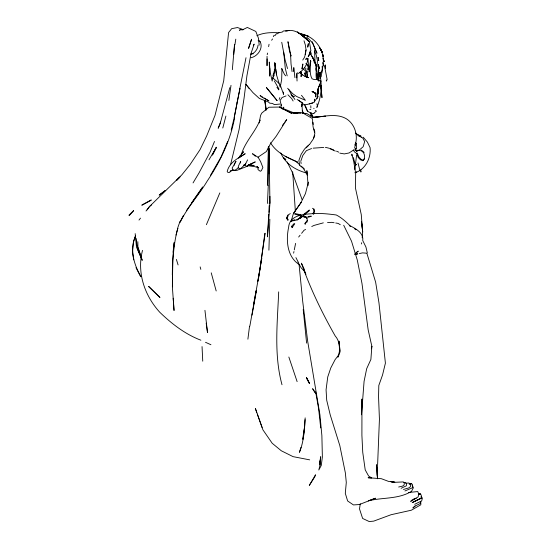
<?xml version="1.0" encoding="UTF-8"?>
<svg xmlns="http://www.w3.org/2000/svg" width="549" height="549" viewBox="0 0 549 549"><rect width="100%" height="100%" fill="white"/><g stroke="black" fill="none" stroke-linecap="round" stroke-linejoin="round"><path stroke-width="0.82" d="M172.606 286.804C172.448 267.095 172.544 247.139 177.883 228.007L176.003 235.054M269.024 173.786L269.072 156.033M269.085 152.649L268.88 146.727M269.044 173.443L269.12 148.662L269.936 203.212L267.473 236.852L268.722 214.055M351.882 155.751L351.882 154.173L353.776 161.825L355.67 173.422L355.478 188.19L361.249 214.487L362.69 231.918L362.196 237.834M267.075 58.894L267.04 65.702L267.034 56.341M305.381 76.675L307.097 77.004C307.763 73.751 306.356 70.402 304.757 67.609M172.324 274.939L172.523 260.85L172.386 287.065L174.047 310.514L173.21 298.244M296.783 77.848L296.844 73.456L297.043 81.019M326.36 80.037L326.346 81.128L327.142 79.564L324.782 67.28L322.544 62.675M305.711 76.421L305.306 70.739L303.329 69.105M269.799 68.378L269.628 76.091L269.298 62.044L270.273 72.715L272.174 81.094L274.637 69.723L275.159 63.464M268.907 250.166L269.847 219.25M361.51 413.946L361.956 399.041L361.901 435.336L362.752 452.417L365.209 469.862L368.578 475.969L371.762 478.007L368.091 477.726L381.349 478.694L388.555 481.404L395.603 482.269L403.391 481.919L404.332 483.285L404.133 484.925L402.643 486.098L398.67 487.018M293.64 71.514L293.79 67.596L294.93 77.69M339.207 353.57C339.769 347.455 339.605 340.744 335.213 335.974C321.982 312.669 310.247 288.513 301.428 263.177L304.496 269.779M267.452 203.453L268.262 185.576M355.766 148.251L355.683 150.055L356.177 150.282L354.805 147.873M318.022 88.842L318.015 93.577L317.253 97.022M268.818 212.367L269.188 205.614M269.278 203.926L269.696 196.329M278.686 291.869C277.437 322.778 273.779 354.476 282.001 384.746M301.312 72.887L301.078 76.702L301.559 72.797M305.052 419.656C304.386 430.629 303.666 441.931 299.521 452.232M305.169 417.871L304.517 428.556L302.979 439.248M172.537 261.159L174.143 242.596L173.059 252.245M420.87 501.587L420.28 503.522L415.367 505.89L412.882 507.962L415.071 505.958M318.475 87.119L318.043 93.961L317.693 91.182M318.852 81.128L318.434 64.686L319.305 68.447M355.725 144.126L355.793 143.001L356.452 143.44L356.486 148.724M258.071 45.121C257.804 49.232 254.729 53.205 250.824 54.509M318.022 88.712L317.562 92.575L318.351 88.135L321.007 81.067L319.127 80.682M234.409 165.222L234.498 163.911L235.995 161.399L232.138 168.104L233.27 170.567L234.869 170.588L238.355 167.644M361.523 414.769L364.076 381.349L366.691 368.66L370.891 359.43L371.851 346.289L368.173 329.922L361.956 283.305L357.262 259.945L351.511 241.162L343.701 225.248M232.344 69.696L234.505 44.771M307.275 76.215L306.637 71.809M301.669 106.348L301.888 103.802L302.506 112.833M320.506 459.081L319.95 465.504L320.719 456.672L319.422 464.104L320.451 459.678M301.669 106.417L301.82 104.784M233.702 54.55L234.636 44.593M240.517 162.984L240.675 161.509L238.499 165.963L238.197 167.452L239.172 168.605L240.627 168.66L245.787 163.828M264.844 233.325L260.102 268.736L249.836 326.168M356.576 155.182L354.839 169.511M265.16 233.277L258.174 280.916M280.772 107.769L281.15 104.681M315.977 70.354L315.895 68.007M247.894 339.179L249.534 326.25M273.423 74.65L273.827 75.954L274.637 69.723L274.232 71.363M302.787 439.07L304.173 428.625M355.23 144.771L355.553 142.438L355.182 144.572M228.858 100.412L230.999 85.356M305.361 54.584L306.074 49.513L305.114 54.523M308.257 43.68L307.756 47.173L308.36 43.865M360.247 503.845L359.513 508.93L362.628 518.441L369.216 521.55L373.725 521.125L391.087 514.715L411.345 510.22L420.822 504.792L420.815 502.534M142.514 250.371C136.687 272.544 144.593 295.582 159.732 312.216C171.707 323.793 185.178 334.238 200.872 340.202M301.923 68.954L302.705 64.137M234.876 44.819L235.802 39.151M257.742 281.314L261.839 258.078M267.226 54.68L267.507 53.075M268.633 46.658L269.051 44.249M256.458 290.613L252.005 315.133M253.576 304.578L256.088 290.744M239.906 88.231L246.007 57.72M259.217 122.681L260.569 115.407L261.756 113.108L268.955 107.227L279.53 107.055L294.895 113.293M371.426 348.574L371.851 346.289L371.385 348.793M237.106 102.43L239.975 88.396L234.142 117.973L231.211 129.948M302.074 68.776L302.993 64.089M234.21 117.465L237.23 102.052M355.059 145.279C358.408 135.678 354.997 124.047 346.158 118.659C335.707 112.771 323.34 116.91 312.168 117.541L325.42 116.203M293.626 253.151L293.955 251.524M294.285 249.891L295.602 243.379M361.455 243.976L361.716 242.699M320.534 72.235L319.992 74.712C329.235 57.062 318.482 36.021 298.828 33.407M306.177 58.359L305.882 59.615L306.63 58.091M321 75.879L320.506 77.979L322.524 70.389L322.112 66.436M230.539 164.796L239.069 129.585L244.024 98.47L246.933 75.659L251.071 53.308L254.146 44.133L253.322 45.601M234.622 117.802C230.347 140.729 220.128 161.825 207.227 181.053C198.848 195.156 187.401 207.254 180.257 222.105M259.306 122.921L260.041 120.011C255.045 132.618 244.525 142.273 241.08 155.484M354.757 147.372L355.793 143.001L355.807 143.591L356.452 143.44M319.758 466.252L318.811 469.992L321.268 465.449L322.366 457.022L321.879 435.625L319.957 414.989L307.673 341.238L302.725 301.566L299.109 264.906M308.38 182.165L305.464 193.564L300.859 202.835L293.475 213.376L291.107 221.206M222.791 128.013L225.893 116.072M220.581 122.056L218.179 128.24L220.156 123.655L229.791 87.675M313.541 138.238L314.852 133.482L313.102 126.949L312.573 121.391M305.663 53.349L304.482 57.302L302.76 60.054M248.656 48.367L251.579 39.24L248.512 48.188M316.238 95.704L315.593 96.953L315.709 95.65M135.534 235.5L133.434 241.841L132.433 251.675L133.716 259.849M299.397 452.177L301.003 447.366M313.98 137.614L314.769 135.267M339.426 353.652L340.174 351.463M135.644 235.878C129.523 249.273 133.764 264.543 140.997 276.579M239.892 157.096L240.435 155.559L243.461 151.73L242.322 153.679M177.869 227.444L179.9 221.679M300.783 161.228L302.828 155.442L306.39 150.646L311.571 148.532M315.503 96.301L315.654 95.869M279.16 99.451L279.839 97.592M312.944 213.787L313.891 211.31L313.513 209.444M313.554 214.35L314.639 211.502L314.261 209.224L312.477 208.277M227.677 141.457L221.089 156.911L210.48 175.357M309.348 54.625L310.11 52.718L310.048 51.05M309.629 53.212L308.174 56.725L309.272 55.209L310.892 50.645L309.396 41.82C303.384 35.459 294.93 28.013 285.576 31.128M214.508 141.45L210.054 152.21L199.102 172.75L193.049 182.913M288.239 215.551L287.113 218.234L286.866 217.836L288.266 219.744M206.39 224.706L219.82 192.925M306.699 222.75L307.413 220.334M317.212 106.561L316.828 107.412C321.536 96.603 322.483 83.757 319.381 72.386M338.857 355.079L337.889 357.173L339.783 350.983L338.994 341.08L339.536 345.877M212.607 154.893L216.395 147.262L208.991 159.821M212.243 155.031L216.395 147.262M179.846 222.242L183.373 215.627M320.197 84.114L318.358 87.545L318.907 86.522M273.313 36.659L274.116 35.232M202.691 186.921L191.539 202.931M202.608 187.463L186.53 210.466M316.917 97.832L318.091 96.034L317.446 97.338L317.796 97.852L316.766 98.793M300.859 202.835L301.223 202.293L293.475 213.376M305.134 223.333L306.898 220.732M247.613 159.841L245.032 164.961L246.055 165.99L247.077 166.244L249.328 164.679L247.853 165.427L255.264 161.9L249.136 164.762M309.519 144.497L313.719 138.396M238.609 158.201L240.435 155.559L238.959 157.597M292.603 226.888L294.751 223.827M147.153 209.848L149.548 206.486L181.836 174.843L189.899 164.865L200.062 149.609L206.657 136.022L215.016 115.407L223.724 80.71L228.583 32.569L231.651 28.692L237.491 27.539L243.461 29.735M271.625 40.255L272.565 38.958M274.919 35.726L276.325 33.784L278 33.64M282.371 125.508L283.819 123.552M284.78 122.242L286.715 119.634L276.257 136.138L270.533 143.618L266.34 151.572L258.037 157.165M282.913 108.366L283.847 107.151L282.31 109.127M304.674 214.028L303.487 215.647L303.021 215.4L303.494 215.565L309.464 210.583M139 220.074L140.503 218.131M146.027 211.015L149.548 206.486L151.551 204.921M339.179 354.386L335.13 359.588L330.779 367.954L327.739 376.964L326.072 389.811L326.71 400.248L330.23 414.907L339.81 445.589L345.355 472.867L346.289 482.441L345.3 493.352L347.634 500.963L353.46 504.929L359.369 504.531L375.502 498.218L368.324 500.825C382.921 497.257 398.094 499.391 411.482 491.41L413.411 487.711L412.059 484.959M298.642 237.044L300.118 235.185M301.6 233.325L304.064 230.223L305.601 229.482M316.56 98.676L314.303 101.75L314.481 99.163L314.502 101.997L312.697 102.938L306.781 104.55L301.916 104.77M291.8 226.058L294.189 223.491M129.235 215.517L133.592 210.85M176.558 180.566L180.093 176.867M128.919 215.222L133.585 210.528M356.644 153.761L358.319 157.59L360.46 159.793L362.786 160.706L364.625 158.874M176.668 180.161L179.537 177.368M306.109 147.798L308.387 145.595M412.409 499.693L410.666 501.374L418.146 496.907L418.688 493.901L417.755 491.561L408.573 492.487M309.313 144.476L304.585 148.971L301.168 154.269L298.903 160.438L299.596 165.345L304.469 169.044M304.016 214.069L309.3 209.993M296.885 220.286L301.737 216.78M300.125 218.447L302.458 216.546M354.798 253.926L358.271 251.133L356.315 252.519M299.589 217.404L301.346 216.011L301.703 216.279M244.154 165.098L245.245 164.254M361.42 171.542L360.81 171.981L359.677 169.538L358.017 162.991M354.194 149.568L349.109 152.951L344.326 153.919L339.817 153.13M239.021 157.776L245.211 153.713C238.033 158.167 229.276 162.573 227.183 171.48L227.979 172.51L229.633 172.4L231.335 170.437L230.093 171.659L232.762 169.813M290.256 213.636L287.697 215.215L286.551 218.282L287.937 220.533M141.923 204.949L151.215 199.891M141.903 205.292L151.174 200.248M239.453 30.25L241.286 29.296L239.618 30.099M360.014 170.43L361.146 170.094M356.809 151.167L359.746 149.699L363.184 146.686L364.653 141.525L362.841 138.156L360.151 136.433L357.907 135.72M362.786 160.706L363.301 160.452M413.733 501.827L421.11 498.245L421.296 495.232L420.41 493.942L418.736 493.983M241.91 30.106L247.331 27.45L255.813 31.43L258.545 38.437L259.19 45.148M311.743 226.524L314.049 225.413L323.334 222.853M414.673 504.291L421.68 500.901L422.387 498.142L421.268 496.584M256.85 35.74C263.671 32.46 271.556 32.398 278.974 32.762M286.063 95.91L282.076 97.523L280.079 100.57L281.493 105.861M401.134 488.315L406.39 485.783L406.493 483.621L405.519 482.516L404.043 482.489M404.936 490.964L412.374 487.821L412.402 484.925L411.661 483.621L410.007 483.806M413.905 499.11L416.149 498.238L413.054 499.439M355.285 172.599L356.733 172.043L355.429 172.53M248.374 165.125L254.029 165.421L248.374 165.125L251.668 163.877M294.888 219.669L291.203 221.041L295.081 220.444L299.576 218.296L301.724 216.526L301.346 216.011M355.004 150.172L355.539 149.987M309.773 109.622L310.803 109.381M251.023 57.727C257.618 56.341 263.445 48.381 260.233 41.841L258.6 40.578M354.867 172.763C365.305 169.785 371.199 157.975 370.074 147.64L367.391 142.081L363.212 137.188M278.521 32.823L282.33 32.027L283.339 31.019L289.09 30.456L286.839 30.977M309.293 103.96L312.697 102.938M403.46 489.454L408.744 487.944L410.46 486.689L410.577 484.472L409.499 483.477L408.731 482.996L405.574 483.25M359.327 253.563L362.573 252.869L366.403 253.178M354.647 254.503L357.811 253.851L355.519 254.084M418.722 494.217L420.41 493.942L418.818 494.175M409.156 483.985L411.661 483.621L409.197 483.902M243.433 165.125L244.936 164.975M279.86 104.07L274.342 104.585L272.4 103.425L269.772 103.191L268.296 101.949L259.354 98.449L253.02 92.685L245.918 84.361M308.38 216.409L311.345 216.176L308.593 217.184L304.537 216.855M325.427 116.182L313.925 117.088L310.487 115.77L306.843 113.561L302.574 113.135M313.15 148.168L323.814 147.427M327.533 222.599L331.733 222.345L334.135 222.743M291.409 113.224L279.53 107.055L291.409 113.224L302.732 112.71L304.99 113.718M274.294 69.483L275.818 69.476M291.643 112.394L300.934 113.108M302.623 113.238L304.311 113.368M293.633 112.97L297.791 113.341M232.275 169.929L236.784 170.423L248.388 165.791L254.873 166.67L257.941 167.637M357.509 150.289L361.263 150.755L363.603 152.67L364.536 155.312L364.33 158.661L362.868 160.109L361.132 159.368L358.984 157.165L357.145 152.993M294.792 213.492L300.893 214.824M335.741 223.011L338.143 223.416L340.291 224.726M393.276 482.29L390.861 481.61L394.765 482.276M390.861 481.61L394.71 482.269M294.703 214.144L301.799 215.977L301.38 216.155L301.799 215.977L300.083 215.139M303.055 216.251L305.024 216.622L307.042 218.385M309.698 459.863L293.077 456.644L281.308 450.777L272.194 443.263L262.909 429.812L255.395 408.566L256.788 412.505M325.399 147.338L329.297 148.271M306.369 77.155L308.517 77.704L304.949 76.208M250.968 53.287L253.199 53.871M356.363 151.023L356.891 151.167L356.665 150.501M298.889 33.523L308.318 36.193L300.392 33.908M356.987 134.58L360.844 135.775M291.526 95.492L294.532 96.658M305.889 172.846C295.074 169.792 285.171 163.554 280.724 152.869M302.677 216.491L304.722 217.335M297.194 72.832L298.574 73.401C303.618 69.949 307.708 64.521 307.845 58.215L309.259 71.795L309.471 66.93L310.645 60.438C310.693 66.484 309.005 73.189 312.017 78.761L313.98 79.495L316.567 79.605C315.14 73.69 317.631 67.273 314.749 61.646M330.079 148.456L333.634 149.939M336.53 151.181L338.74 152.148M330.031 148.772L335.309 151.085M313.657 108.29L314.117 108.496M205.511 342.295L210.919 344.731M270.533 142.788C276.373 152.691 287.045 157.515 297.153 161.921M285.171 156.3L297.558 162.106M302.595 36.028L304.119 36.783L297.297 31.773M297.071 99.396L302.849 103.308L302.753 103.864L302.046 104.276L302.849 103.308L298.526 100.172M315.215 110.452L316.464 111.124L314.069 112.991L314.145 113.547L311.818 113.705L307.461 111.124L304.441 104.825M349.253 225.687L350.612 226.442M315.86 94.318L315.613 93.344L312.107 91.463L315.208 93.09L315.785 94.339M356.28 150.755L356.884 151.105M262.779 97.173L260.061 95.526L262.024 97.18L268.893 100.879L264.138 97.997M303 75.206L304.928 76.393M304.441 113.931L312.237 118.44L312.669 120.663M355.443 133.064L361.256 137.03M302.725 75.069L300.523 73.367L299.884 72.235M285.535 159.196L283.545 157.741L285.885 159.855M356.768 153.548L354.318 151.737L353.645 150.248M354.654 228.83L355.951 229.805M258.092 167.418L256.857 166.484L258.435 168.001M258.167 40.249L260.233 41.841M302.355 74.808L300.001 72.317M361.393 150.103L364.145 152.409M305.127 38.149L300.255 33.949L309.396 41.82L306.96 39.72M279.05 83.345L272.592 77.78M299.637 264.824C287.113 257.241 285.83 240.599 288.575 227.574C289.447 214.714 304.242 214.131 314.014 213.63C321.474 213.156 328.892 214 336.276 214.982C341.526 217.637 345.856 221.652 350.042 225.714C355.759 228.741 363.85 232.872 362.745 240.551L365.915 246.975L367.308 252.849M255.395 156.28L252.465 153.706L258.236 157.405L260.651 161.77L262.875 167.466L261.372 170.67L260.267 171.267L258.057 169.648L257.824 167.198M295.849 161.317L299.974 165.057M301.154 166.127L302.924 167.733L307.413 175.09L306.857 170.698L308.154 185.425M315.613 93.344L312.086 91.443L315.579 93.419L315.764 94.517M148.587 286.592L159.951 297.524L148.827 286.4M287.896 94.771L291.725 98.594L293.104 101.002M306.417 63.567L308.675 66.408M305.265 272.098L301.106 267.788L297.956 262.202M307.433 37.538L312.079 42.499M287.621 88.265L292.624 93.618L296.611 96.48L305.429 100.337L301.476 95.293M285.672 75.837L284.409 74.355L281.616 68.399M294.937 99.513L291.087 94.037L292.665 96.871L288.76 89.542M305.917 63.348L307.804 66.127L308.723 69.572L308.449 66.676L308.689 67.019M245.986 84.45L249.301 88.739M310.508 61.296L310.844 61.735L310.514 61.056M309.499 52.944L311.009 54.914M276.909 87.291L278.81 89.871M312.518 388.754L315.895 393.736L312.813 388.836M319.6 47.619L322.222 52.333L319.621 47.66M287.154 161.948L292.068 171.81L302.101 199.637M274.349 80.936L278.988 89.116M311.887 56.204L314.158 60.04M307.392 39.665L306.349 37.771L307.474 39.844M306.637 378.364L309.341 383.367M314.069 60.459L309.828 52.354M313.122 58.496L317.075 66.868L317.439 60.678L316.258 55.113L314.762 51.38M306.52 377.65L309.478 383.38L306.493 377.534M135.987 267.631L140.681 276.744M295.918 257.611L298.21 262.079M320.877 49.698L322.119 52.196L320.801 49.52M304.071 270.54L305.978 274.363M307.049 68.241L307.577 69.51M323.052 58.523L324.226 61.426M137.353 248.299L142.177 260.205L137.888 246.714L137.84 241.67M310.919 112.579L312.312 116.079L311.345 113.046M323.107 58.695L324.246 61.598M305.326 105.655L307.461 111.124M317.034 53.15L312.141 41.82L316.807 53.129M310.453 51.496L311.29 53.713M355.182 164.302L353.398 157.611M257.351 414.083L262.099 427.472M302.3 110.301L303.343 113.314M300.337 71.521L300.749 72.715M280.182 84.862L283.579 94.373L283.408 92.054M287.182 75.879L285.302 68.46L283.716 52.189M288.843 357.022L297.126 381.637M313.15 57.782L314.481 63.361L315.037 61.481L314.481 49.753M304.009 40.763L305.333 44.922L305.889 48.813M176.38 259.403L178.096 264.941M273.23 73.978L273.827 75.954M273.031 75.028L273.622 76.963L273.224 75.227M287.518 68.57L284.972 59.381L281.747 42.287M366.862 253.192L375.646 282.213L378.968 302.856L385.405 363.15L382.55 374.96L378.81 385.467L378.549 396.783L379.428 419.196L377.218 474.569L377.527 478.701L376.463 464.708L377.54 478.714M276.518 74.822L274.74 62.758L276.518 74.822L280.223 87.209L281.671 79.516L281.973 68.817M211.235 272.839L216.189 290.97M200.152 266.903L200.831 269.374M314.028 129.056L314.872 132.151M300.852 71.617L301.621 74.492M317.974 57.439L318.77 60.555L318.173 57.453M306.774 217.898L307.502 220.876M318.242 79.324L316.704 73.532L317.432 80.25M318.434 64.686L319.298 68.598M322.86 54.55L323.279 56.815L322.922 54.639M315.943 64.864L318.516 80.861M315.627 391.746L318.605 408.6L320.712 427.946M320.939 85.884C322.503 104.077 322.146 99.156 320.884 85.301M300.907 161.996L301.147 163.54M320.911 85.383L321.7 90.468M320.911 85.932L321.597 90.674M206.191 323.169L207.501 332.509L204.942 310.322M292.061 71.617L291.032 63.945L290.51 52.985M325.186 65.159L325.578 68.282L325.303 64.974M312.957 122.153L313.239 124.451M136.145 238.479L136.962 245.204L142.177 260.205L136.495 247.132L135.178 233.627M264.803 100.364L266.018 110.438M265.064 100.371L265.448 103.624M265.647 105.257L266.032 108.51M264.892 100.412L265.942 109.333M362.69 231.918L361.482 221.274L362.319 228.803M339.721 347.469L340.085 350.667M316.945 103.686L317.109 105.209M303.213 309.444L306.61 343.118M318.873 72.962L319.168 76.853L318.9 72.626M295.355 211.145L292.665 171.755M318.797 70.938L318.475 65.866L318.695 70.945M307.666 71.034L307.742 72.29M202.046 346.597L202.746 361.18M318.763 72.633L319.017 78.562M310.789 105.737L310.885 108.002M268.488 146.734L267.843 185.473L268.324 146.83M310.761 113.218L310.851 116.443M269.861 196.364L269.936 203.212M356.232 164.371L356.212 164.885L355.457 165.125L356.232 164.371M304.558 73.099L304.915 74.877A1.654 0.652 73.7 0 0 305.896 75.982L305.512 74.108L304.558 73.099M317.926 89.734L316.986 94.27L318.166 91.429L317.926 89.734M315.455 474.933L314.776 476.848L309.307 485.385L315.455 474.933M303.48 215.496L303.007 215.963L303.487 216.093L303.48 215.496M421.11 498.245L412.272 502.548L421.11 498.245M305.422 222.901L304.832 223.416L305.066 224.218L305.663 224.019L305.422 222.901M164.954 190.75L159.258 195.039L164.954 190.75M356.287 150.467L355.697 150.714L355.628 150.172L356.287 150.467M292.459 227.259L291.807 227.368L291.43 226.284L292.459 227.259M277.087 100.591L266.375 87.497L277.087 100.591M290.984 55.902L289.467 50.995L287.957 41.683L290.984 55.902"/></g></svg>
